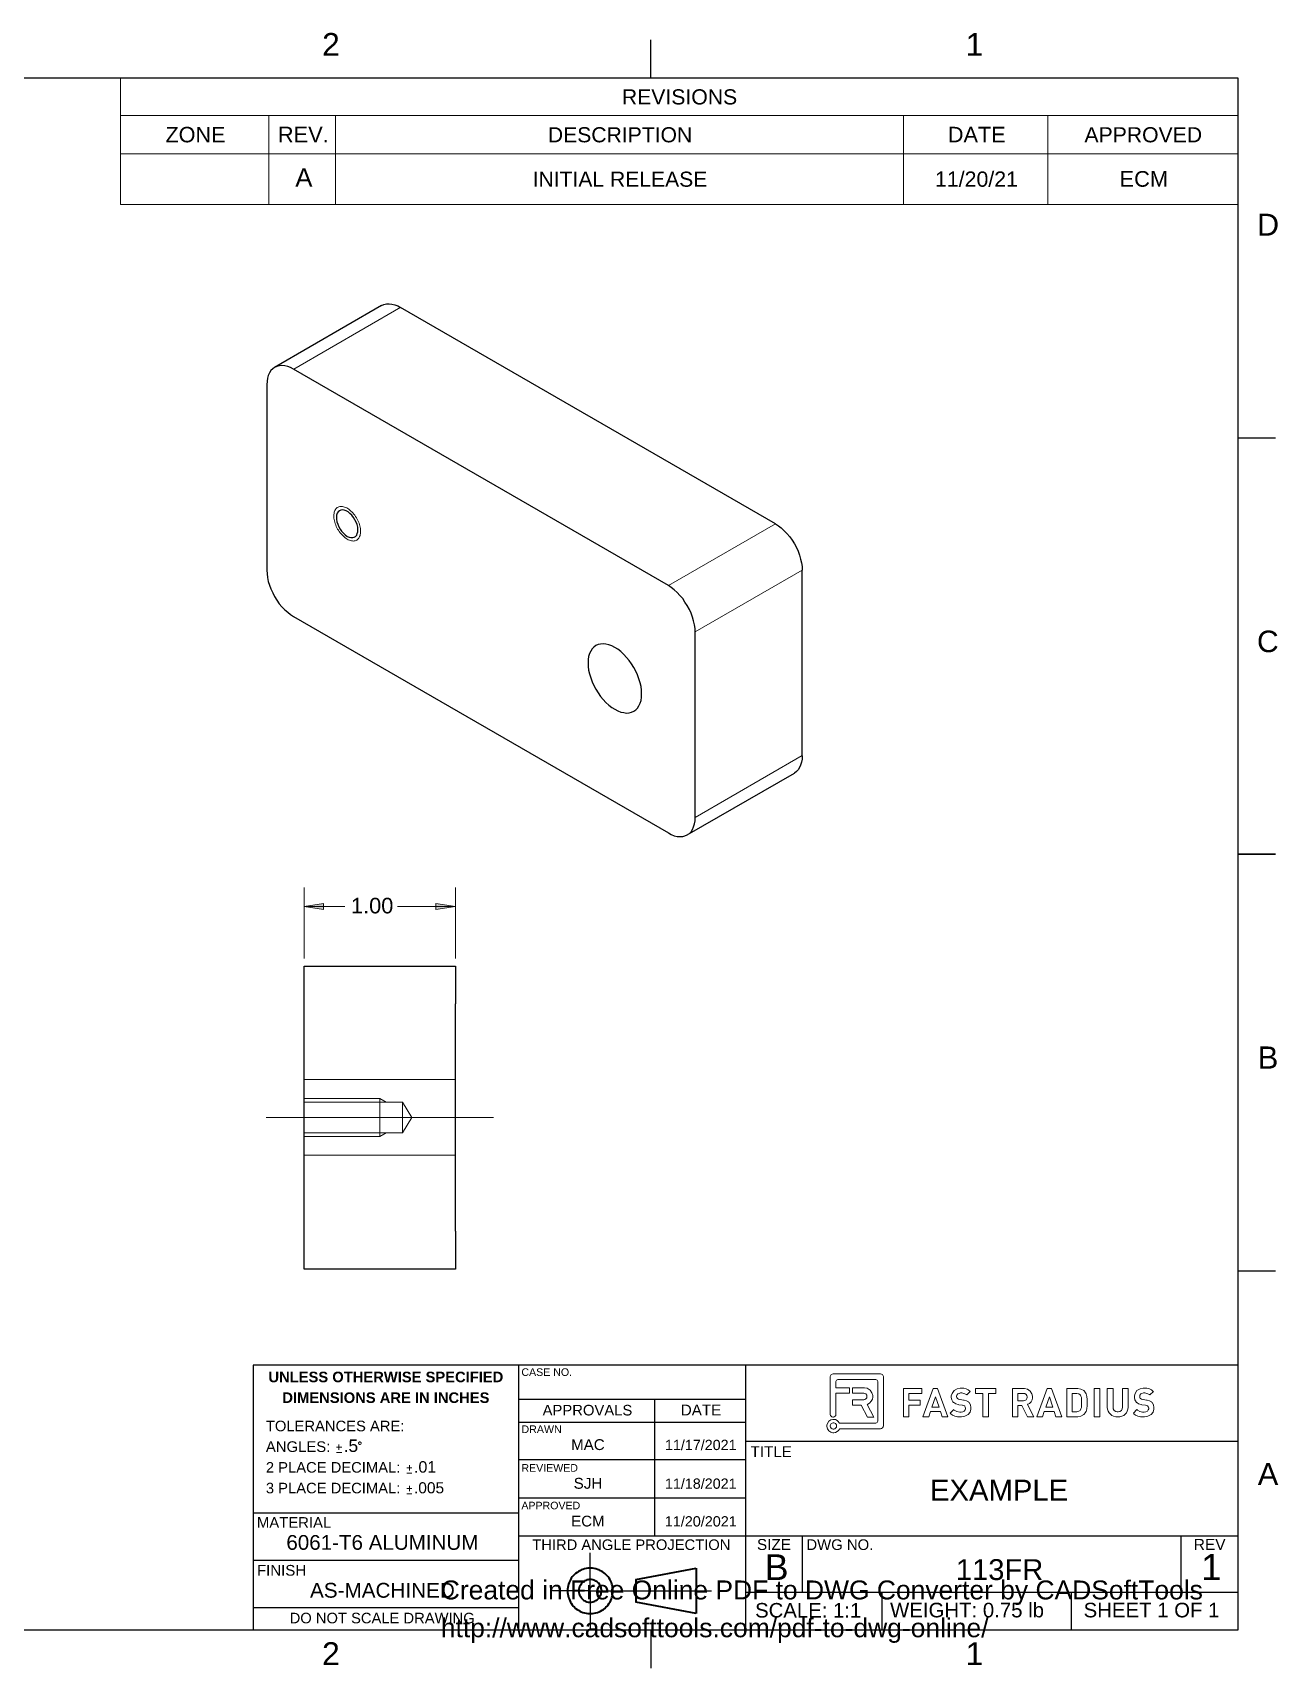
# Model space of a CAD drawing. Header units: millimetres. Extents: x 3 to 429, y 3 to 277.
# Drawn here: x 220.2 to 429.1, y 3.1 to 277.4 of the extents above; entities that cross this region are included whole.
import ezdxf

# ---------------------------------------------------------------- set-up
doc = ezdxf.new("R2010")
doc.units = ezdxf.units.MM
doc.header["$MEASUREMENT"] = 0
doc.layers.get('0').update_dxf_attribs({"linetype": 'CONTINUOUS'})
doc.layers.add('1EDCBD0', color=7, linetype='CONTINUOUS')
doc.styles.add('1EDCC60', font='Arial.ttf')
doc.styles.add('Arial$001H0', font='')
doc.styles.add('Arial$101H0', font='')
doc.styles.get('Arial$001H0').set_extended_font_data('Arial')
doc.styles.get('Arial$101H0').set_extended_font_data('Arial', bold=True)

# ---------------------------------------------------------------- blocks, each defined once
blk = doc.blocks.new('1EAE130')
at = {"layer": '1EDCBD0', "color": 0, "true_color": 0x000001, "style": '1EDCC60'}
for s, p in [('Created in Free Online PDF to DWG Converter by CADSoftTools', (0, 0)), ('http://www.cadsofttools.com/pdf-to-dwg-online/', (0, -2))]:
    blk.add_text(s, height=1, dxfattribs=at).set_placement(p)

msp = doc.modelspace()

# ---------------------------------------------------------------- hatches: boundary and pattern name
at = {"true_color": 0x000007}
h = msp.add_hatch(color=0, dxfattribs=at)
h.paths.add_polyline_path([(89.36, 60.11), (86.04, 59.58), (86.04, 60.61)])
h.paths.add_polyline_path([(70.31, 60.11), (73.59, 60.61), (73.59, 59.58)])
h.paths.add_polyline_path([(70.31, 51.22), (73.59, 51.75), (73.59, 50.73)])
h.paths.add_polyline_path([(171.91, 51.22), (168.59, 50.73), (168.59, 51.75)])
h.paths.add_polyline_path([(89.36, 60.11), (92.64, 60.61), (92.64, 59.58)])
h.paths.add_polyline_path([(152.86, 60.11), (149.54, 59.58), (149.54, 60.61)])
h.paths.add_polyline_path([(181.89, 70.1), (181.4, 73.41), (182.39, 73.41)])
h.paths.add_polyline_path([(181.89, 95.5), (182.39, 92.18), (181.4, 92.18)])
h.paths.add_polyline_path([(201.33, 70.1), (200.8, 73.41), (201.82, 73.41)])
h.paths.add_polyline_path([(201.33, 120.9), (201.82, 117.58), (200.8, 117.58)])
h.paths.add_polyline_path([(72.14, 119.03), (70.17, 121.74), (69.46, 121)])
h.paths.add_polyline_path([(154.02, 101.74), (155.15, 104.88), (154.16, 105.09)])
h.paths.add_polyline_path([(90.17, 98.57), (91.51, 101.64), (90.52, 101.88)])
h.paths.add_polyline_path([(265.68, 130.92), (268.96, 131.41), (268.96, 130.39)])
h.paths.add_polyline_path([(291.08, 130.92), (287.76, 130.39), (287.76, 131.41)])

# ---------------------------------------------------------------- linework, layer by layer
at = {"color": 0, "linetype": 'Continuous', "lineweight": 25, "true_color": 0x000009}
for p, q in [((323.85, 269.84), (323.85, 276.23)), ((9.53, 269.84), (422.27, 269.84)), ((422.27, 269.84), (422.27, 9.53)), ((422.27, 209.51), (428.59, 209.51)), ((428.63, 139.66), (422.24, 139.66)), ((422.27, 139.66), (428.59, 139.66)), ((422.27, 69.81), (428.59, 69.81)), ((422.27, 9.53), (9.53, 9.53)), ((323.85, 9.53), (323.85, 3.14))]:
    msp.add_line(p, q, dxfattribs=at)
at = {"color": 0, "linetype": 'Continuous', "lineweight": 20, "true_color": 0x000007}
for p, q in [((234.88, 269.84), (234.88, 263.53)), ((234.88, 269.84), (259.75, 269.84)), ((259.75, 269.84), (270.97, 269.84)), ((270.97, 269.84), (366.22, 269.84)), ((366.22, 269.84), (390.45, 269.84)), ((390.45, 269.84), (422.27, 269.84)), ((422.27, 269.84), (422.27, 263.53)), ((234.88, 263.53), (234.88, 257.14)), ((234.88, 263.53), (259.75, 263.53)), ((259.75, 263.53), (259.75, 257.14)), ((259.75, 263.53), (270.97, 263.53)), ((270.97, 263.53), (270.97, 257.14)), ((270.97, 263.53), (366.22, 263.53)), ((366.22, 263.53), (366.22, 257.14)), ((366.22, 263.53), (390.45, 263.53)), ((390.45, 263.53), (390.45, 257.14)), ((390.45, 263.53), (422.27, 263.53)), ((422.27, 263.53), (422.27, 257.14)), ((234.88, 257.14), (259.75, 257.14)), ((234.88, 257.14), (234.88, 248.6)), ((259.75, 257.14), (270.97, 257.14)), ((259.75, 257.14), (259.75, 248.6)), ((270.97, 257.14), (366.22, 257.14)), ((270.97, 257.14), (270.97, 248.6)), ((366.22, 257.14), (390.45, 257.14)), ((366.22, 257.14), (366.22, 248.6)), ((390.45, 257.14), (422.27, 257.14)), ((390.45, 257.14), (390.45, 248.6)), ((422.27, 257.14), (422.27, 248.6)), ((234.88, 248.6), (259.75, 248.6)), ((259.75, 248.6), (270.97, 248.6)), ((270.97, 248.6), (366.22, 248.6)), ((366.22, 248.6), (390.45, 248.6)), ((390.45, 248.6), (422.27, 248.6)), ((265.68, 122.17), (265.68, 134.09)), ((291.08, 122.17), (291.08, 134.09)), ((265.68, 130.92), (272.52, 130.92)), ((291.08, 130.92), (281.34, 130.92)), ((291.09, 101.87), (265.69, 101.87)), ((265.69, 98.69), (278.39, 98.69)), ((282.2, 98.07), (265.69, 98.07)), ((278.39, 98.69), (279.46, 98.07)), ((278.39, 92.34), (278.39, 98.69)), ((283.73, 95.52), (282.2, 98.07)), ((297.44, 95.52), (259.34, 95.52)), ((282.2, 92.96), (283.73, 95.52)), ((265.69, 92.96), (282.2, 92.96)), ((265.69, 92.34), (278.39, 92.34)), ((278.39, 92.34), (279.46, 92.96)), ((265.69, 89.17), (291.09, 89.17)), ((353.98, 52.21), (353.94, 52.07)), ((354.08, 52.39), (353.98, 52.21)), ((354.26, 52.49), (354.08, 52.39)), ((354.4, 52.53), (354.26, 52.49)), ((354.47, 52.53), (354.4, 52.53)), ((362.3, 52.53), (354.47, 52.53)), ((362.37, 52.53), (362.3, 52.53)), ((362.51, 52.49), (362.37, 52.53)), ((362.69, 52.39), (362.51, 52.49)), ((362.8, 52.21), (362.69, 52.39)), ((362.87, 52.07), (362.8, 52.21)), ((353.94, 52.07), (353.94, 52)), ((353.94, 52), (353.94, 45.72)), ((354.89, 51.26), (355, 51.47)), ((354.89, 51.22), (354.89, 51.26)), ((354.89, 50.2), (354.89, 51.22)), ((357.15, 50.2), (354.89, 50.2)), ((355, 51.47), (355.21, 51.58)), ((355.21, 51.58), (355.28, 51.58)), ((355.28, 51.58), (361.53, 51.58)), ((357.15, 49.28), (357.15, 50.2)), ((359.48, 50.2), (357.68, 50.2)), ((357.68, 50.2), (357.68, 49.28)), ((359.66, 50.2), (359.48, 50.2)), ((360.12, 50.09), (359.66, 50.2)), ((360.61, 49.78), (360.12, 50.09)), ((360.93, 49.32), (360.61, 49.78)), ((361.53, 51.58), (361.6, 51.58)), ((361.6, 51.58), (361.81, 51.47)), ((361.81, 51.47), (361.91, 51.26)), ((361.91, 51.26), (361.91, 51.22)), ((361.91, 51.22), (361.91, 44.63)), ((362.87, 52), (362.87, 52.07)), ((362.87, 43.85), (362.87, 52)), ((366.22, 45.33), (366.22, 50.06)), ((366.22, 50.06), (369.32, 50.06)), ((369.32, 50.06), (369.32, 49.25)), ((369.46, 45.33), (371.19, 50.06)), ((371.19, 50.06), (371.93, 50.06)), ((371.93, 50.06), (373.66, 45.33)), ((374.37, 49.25), (374.69, 49.71)), ((374.69, 49.71), (375.21, 50.02)), ((375.21, 50.02), (375.71, 50.13)), ((375.71, 50.13), (375.88, 50.13)), ((375.88, 50.13), (375.99, 50.13)), ((375.99, 50.13), (376.34, 50.09)), ((376.34, 50.09), (376.73, 49.99)), ((376.73, 49.99), (377.08, 49.81)), ((377.4, 49.57), (376.84, 49)), ((377.08, 49.81), (377.33, 49.64)), ((377.33, 49.64), (377.4, 49.57)), ((378.32, 49.25), (378.32, 50.06)), ((378.32, 50.06), (381.71, 50.06)), ((381.71, 50.06), (381.71, 49.25)), ((384.49, 45.33), (384.49, 50.06)), ((384.49, 50.06), (386.36, 50.06)), ((386.36, 50.06), (386.5, 50.06)), ((386.5, 50.06), (387, 49.95)), ((387, 49.95), (387.49, 49.64)), ((387.49, 49.64), (387.77, 49.18)), ((388.58, 45.33), (390.31, 50.06)), ((390.31, 50.06), (391.02, 50.06)), ((391.02, 50.06), (392.75, 45.33)), ((393.59, 45.33), (393.59, 50.06)), ((393.59, 50.06), (395.29, 50.06)), ((395.29, 50.06), (395.46, 50.06)), ((395.46, 50.06), (395.99, 49.95)), ((395.99, 49.95), (396.45, 49.71)), ((396.45, 49.71), (396.56, 49.6)), ((396.56, 49.6), (396.63, 49.53)), ((396.63, 49.53), (396.84, 49.18)), ((398.22, 50.06), (399.13, 50.06)), ((398.22, 45.33), (398.22, 50.06)), ((399.13, 50.06), (399.13, 45.33)), ((400.4, 46.95), (400.4, 50.06)), ((400.4, 50.06), (401.36, 50.06)), ((401.36, 50.06), (401.36, 46.99)), ((402.98, 46.99), (402.98, 50.06)), ((402.98, 50.06), (403.9, 50.06)), ((403.9, 50.06), (403.9, 46.95)), ((405.06, 49.25), (405.38, 49.71)), ((405.38, 49.71), (405.91, 50.02)), ((405.91, 50.02), (406.4, 50.13)), ((406.4, 50.13), (406.58, 50.13)), ((406.58, 50.13), (406.72, 50.13)), ((406.72, 50.13), (407.04, 50.09)), ((407.04, 50.09), (407.46, 49.99)), ((407.46, 49.99), (407.81, 49.81)), ((408.13, 49.57), (407.53, 49)), ((407.81, 49.81), (408.06, 49.64)), ((408.06, 49.64), (408.13, 49.57)), ((354.89, 45.72), (354.89, 49.28)), ((354.89, 49.28), (357.15, 49.28)), ((357.68, 49.28), (359.48, 49.28)), ((359.48, 48.15), (357.68, 48.15)), ((357.68, 48.15), (357.68, 47.24)), ((357.68, 47.24), (359.13, 47.24)), ((359.13, 47.24), (360.19, 45.26)), ((359.48, 49.28), (359.55, 49.28)), ((359.55, 48.15), (359.48, 48.15)), ((359.55, 49.28), (359.73, 49.25)), ((359.73, 48.19), (359.55, 48.15)), ((359.73, 49.25), (359.9, 49.14)), ((359.9, 48.33), (359.73, 48.19)), ((359.9, 49.14), (360.05, 48.97)), ((360.05, 48.51), (359.9, 48.33)), ((360.05, 48.97), (360.08, 48.79)), ((360.08, 48.68), (360.05, 48.51)), ((360.08, 48.79), (360.08, 48.72)), ((360.08, 48.72), (360.08, 48.68)), ((360.15, 47.38), (360.26, 47.41)), ((361.24, 45.26), (360.15, 47.38)), ((360.26, 47.41), (360.5, 47.59)), ((360.5, 47.59), (360.79, 47.91)), ((360.79, 47.91), (361, 48.3)), ((361.07, 48.86), (360.93, 49.32)), ((361, 48.3), (361.07, 48.61)), ((361.07, 48.72), (361.07, 48.86)), ((361.07, 48.61), (361.07, 48.72)), ((367.14, 49.25), (367.14, 48.08)), ((369.32, 49.25), (367.14, 49.25)), ((367.14, 48.08), (369.01, 48.08)), ((369.01, 47.27), (367.14, 47.27)), ((367.14, 47.27), (367.14, 45.33)), ((369.01, 48.08), (369.01, 47.27)), ((371.58, 48.68), (370.98, 46.95)), ((370.98, 46.95), (372.18, 46.95)), ((372.18, 46.95), (371.58, 48.68)), ((374.23, 48.82), (374.37, 49.25)), ((374.23, 48.68), (374.23, 48.82)), ((374.23, 48.54), (374.23, 48.68)), ((374.33, 48.15), (374.23, 48.54)), ((374.51, 47.8), (374.33, 48.15)), ((374.58, 47.73), (374.51, 47.8)), ((374.65, 47.7), (374.58, 47.73)), ((374.97, 47.48), (374.65, 47.7)), ((375.39, 47.38), (374.97, 47.48)), ((375.18, 48.93), (375.11, 48.79)), ((375.11, 48.79), (375.11, 48.72)), ((375.11, 48.72), (375.11, 48.68)), ((375.11, 48.68), (375.14, 48.54)), ((375.14, 48.54), (375.25, 48.4)), ((375.32, 49.14), (375.18, 48.93)), ((375.25, 48.4), (375.25, 48.37)), ((375.25, 48.37), (375.28, 48.37)), ((375.28, 48.37), (375.46, 48.26)), ((375.53, 49.25), (375.32, 49.14)), ((375.5, 47.34), (375.39, 47.38)), ((375.46, 48.26), (375.64, 48.19)), ((376.06, 47.27), (375.5, 47.34)), ((375.78, 49.32), (375.53, 49.25)), ((375.64, 48.19), (375.71, 48.19)), ((375.71, 48.19), (376.27, 48.12)), ((375.85, 49.32), (375.78, 49.32)), ((375.99, 49.32), (375.85, 49.32)), ((376.34, 49.25), (375.99, 49.32)), ((376.13, 47.27), (376.06, 47.27)), ((376.34, 47.2), (376.13, 47.27)), ((376.27, 48.12), (376.38, 48.08)), ((376.77, 49.07), (376.34, 49.25)), ((376.48, 47.13), (376.34, 47.2)), ((376.38, 48.08), (376.8, 47.98)), ((376.48, 47.1), (376.48, 47.13)), ((376.52, 47.06), (376.48, 47.1)), ((376.59, 46.92), (376.52, 47.06)), ((376.63, 46.74), (376.59, 46.92)), ((376.59, 46.46), (376.63, 46.64)), ((376.63, 46.71), (376.63, 46.74)), ((376.63, 46.64), (376.63, 46.71)), ((376.84, 49), (376.77, 49.07)), ((376.8, 47.98), (377.12, 47.8)), ((377.12, 47.8), (377.15, 47.73)), ((377.15, 47.73), (377.23, 47.7)), ((377.23, 47.7), (377.44, 47.31)), ((377.44, 47.31), (377.54, 46.88)), ((377.54, 46.88), (377.54, 46.74)), ((377.54, 46.74), (377.54, 46.6)), ((379.55, 49.25), (378.32, 49.25)), ((379.55, 45.33), (379.55, 49.25)), ((380.47, 49.25), (380.47, 45.33)), ((381.71, 49.25), (380.47, 49.25)), ((386.29, 49.25), (385.41, 49.25)), ((385.41, 49.25), (385.41, 47.98)), ((385.41, 47.98), (386.29, 47.98)), ((386.08, 47.2), (385.41, 47.2)), ((385.41, 47.2), (385.41, 45.33)), ((387, 45.33), (386.08, 47.2)), ((386.36, 49.25), (386.29, 49.25)), ((386.29, 47.98), (386.36, 47.98)), ((386.57, 49.21), (386.36, 49.25)), ((386.36, 47.98), (386.57, 48.05)), ((386.79, 49.07), (386.57, 49.21)), ((386.57, 48.05), (386.79, 48.15)), ((386.93, 48.86), (386.79, 49.07)), ((386.79, 48.15), (386.93, 48.37)), ((386.96, 48.68), (386.93, 48.86)), ((386.93, 48.37), (386.96, 48.54)), ((386.96, 48.61), (386.96, 48.68)), ((386.96, 48.54), (386.96, 48.61)), ((387.1, 47.41), (387.03, 47.38)), ((387.03, 47.38), (388.09, 45.33)), ((387.35, 47.55), (387.1, 47.41)), ((387.63, 47.8), (387.35, 47.55)), ((387.81, 48.15), (387.63, 47.8)), ((387.77, 49.18), (387.88, 48.75)), ((387.88, 48.51), (387.81, 48.15)), ((387.88, 48.75), (387.88, 48.61)), ((387.88, 48.61), (387.88, 48.51)), ((390.7, 48.68), (390.1, 46.95)), ((390.1, 46.95), (391.27, 46.95)), ((391.27, 46.95), (390.7, 48.68)), ((395.22, 49.25), (394.51, 49.25)), ((394.51, 49.25), (394.51, 46.14)), ((395.32, 49.25), (395.22, 49.25)), ((395.61, 49.18), (395.32, 49.25)), ((395.85, 49), (395.61, 49.18)), ((395.89, 48.97), (395.85, 49)), ((395.92, 48.93), (395.89, 48.97)), ((395.99, 48.75), (395.92, 48.93)), ((395.92, 46.5), (395.99, 46.64)), ((396.06, 48.54), (395.99, 48.75)), ((395.99, 46.64), (396.06, 46.88)), ((396.1, 48.19), (396.06, 48.54)), ((396.06, 46.88), (396.1, 47.27)), ((396.1, 47.84), (396.1, 48.19)), ((396.1, 47.73), (396.1, 47.84)), ((396.1, 47.62), (396.1, 47.73)), ((396.1, 47.27), (396.1, 47.62)), ((396.84, 49.18), (396.98, 48.72)), ((396.98, 46.67), (396.84, 46.21)), ((396.98, 48.72), (397.02, 48.22)), ((397.02, 47.2), (396.98, 46.67)), ((397.02, 48.22), (397.02, 47.84)), ((397.02, 47.84), (397.02, 47.73)), ((397.02, 47.73), (397.02, 47.59)), ((397.02, 47.59), (397.02, 47.2)), ((400.4, 46.88), (400.4, 46.95)), ((400.44, 46.6), (400.4, 46.88)), ((401.36, 46.99), (401.36, 46.92)), ((401.36, 46.92), (401.39, 46.64)), ((401.39, 46.64), (401.57, 46.36)), ((402.77, 46.36), (402.91, 46.64)), ((402.91, 46.64), (402.98, 46.92)), ((402.98, 46.92), (402.98, 46.99)), ((403.9, 46.88), (403.86, 46.6)), ((403.9, 46.95), (403.9, 46.88)), ((404.95, 48.82), (405.06, 49.25)), ((404.95, 48.68), (404.95, 48.82)), ((404.95, 48.54), (404.95, 48.68)), ((405.02, 48.15), (404.95, 48.54)), ((405.24, 47.8), (405.02, 48.15)), ((405.27, 47.73), (405.24, 47.8)), ((405.34, 47.7), (405.27, 47.73)), ((405.66, 47.48), (405.34, 47.7)), ((406.08, 47.38), (405.66, 47.48)), ((405.87, 48.93), (405.84, 48.79)), ((405.84, 48.79), (405.84, 48.72)), ((405.84, 48.72), (405.84, 48.68)), ((405.84, 48.68), (405.87, 48.54)), ((406.01, 49.14), (405.87, 48.93)), ((405.87, 48.54), (405.94, 48.4)), ((405.94, 48.4), (405.98, 48.37)), ((405.98, 48.37), (405.98, 48.37)), ((405.98, 48.37), (406.15, 48.26)), ((406.22, 49.25), (406.01, 49.14)), ((406.19, 47.34), (406.08, 47.38)), ((406.15, 48.26), (406.36, 48.19)), ((406.79, 47.27), (406.19, 47.34)), ((406.47, 49.32), (406.22, 49.25)), ((406.36, 48.19), (406.4, 48.19)), ((406.4, 48.19), (406.96, 48.12)), ((406.54, 49.32), (406.47, 49.32)), ((406.68, 49.32), (406.54, 49.32)), ((407.04, 49.25), (406.68, 49.32)), ((406.82, 47.27), (406.79, 47.27)), ((407.04, 47.2), (406.82, 47.27)), ((406.96, 48.12), (407.07, 48.08)), ((407.46, 49.07), (407.04, 49.25)), ((407.18, 47.13), (407.04, 47.2)), ((407.07, 48.08), (407.49, 47.98)), ((407.18, 47.1), (407.18, 47.13)), ((407.21, 47.06), (407.18, 47.1)), ((407.32, 46.92), (407.21, 47.06)), ((407.28, 46.46), (407.35, 46.64)), ((407.35, 46.74), (407.32, 46.92)), ((407.35, 46.71), (407.35, 46.74)), ((407.35, 46.64), (407.35, 46.71)), ((407.53, 49), (407.46, 49.07)), ((407.49, 47.98), (407.81, 47.8)), ((407.81, 47.8), (407.85, 47.73)), ((407.85, 47.73), (407.92, 47.7)), ((407.92, 47.7), (408.13, 47.31)), ((408.13, 47.31), (408.23, 46.88)), ((408.23, 46.88), (408.23, 46.74)), ((408.23, 46.74), (408.23, 46.6)), ((353.45, 44.2), (353.34, 43.89)), ((353.7, 44.56), (353.45, 44.2)), ((354.05, 44.8), (353.7, 44.56)), ((353.91, 43.81), (353.98, 43.99)), ((353.94, 45.72), (353.94, 45.68)), ((353.94, 45.68), (353.98, 45.54)), ((353.98, 45.54), (354.08, 45.4)), ((353.98, 43.99), (354.08, 44.17)), ((354.37, 44.87), (354.05, 44.8)), ((354.08, 45.4), (354.22, 45.3)), ((354.08, 44.17), (354.26, 44.27)), ((354.22, 45.3), (354.37, 45.26)), ((354.26, 44.27), (354.4, 44.31)), ((354.37, 45.26), (354.4, 45.26)), ((354.47, 44.87), (354.37, 44.87)), ((354.4, 45.26), (354.47, 45.26)), ((354.4, 44.31), (354.47, 44.31)), ((354.47, 45.26), (354.61, 45.3)), ((354.54, 44.87), (354.47, 44.87)), ((354.47, 44.31), (354.51, 44.31)), ((354.51, 44.31), (354.68, 44.27)), ((354.79, 44.84), (354.54, 44.87)), ((354.61, 45.3), (354.75, 45.4)), ((354.68, 44.27), (354.82, 44.17)), ((354.75, 45.4), (354.86, 45.54)), ((355.07, 44.7), (354.79, 44.84)), ((354.82, 44.17), (354.96, 43.99)), ((354.86, 45.54), (354.89, 45.68)), ((354.89, 45.68), (354.89, 45.72)), ((354.96, 43.99), (355, 43.81)), ((355.28, 44.52), (355.07, 44.7)), ((355.42, 44.31), (355.28, 44.52)), ((355.46, 44.24), (355.42, 44.31)), ((361.53, 44.24), (355.46, 44.24)), ((360.19, 45.26), (361.24, 45.26)), ((361.6, 44.24), (361.53, 44.24)), ((361.81, 44.38), (361.6, 44.24)), ((361.91, 44.56), (361.81, 44.38)), ((361.91, 44.63), (361.91, 44.56)), ((367.14, 45.33), (366.22, 45.33)), ((370.45, 45.33), (369.46, 45.33)), ((370.73, 46.18), (370.45, 45.33)), ((372.43, 46.18), (370.73, 46.18)), ((372.71, 45.33), (372.43, 46.18)), ((373.66, 45.33), (372.71, 45.33)), ((374.05, 45.93), (374.65, 46.53)), ((374.16, 45.83), (374.05, 45.93)), ((374.44, 45.61), (374.16, 45.83)), ((374.83, 45.44), (374.44, 45.61)), ((374.65, 46.53), (374.72, 46.43)), ((374.72, 46.43), (375.18, 46.21)), ((375.28, 45.33), (374.83, 45.44)), ((375.18, 46.21), (375.64, 46.11)), ((375.67, 45.3), (375.28, 45.33)), ((375.64, 46.11), (375.81, 46.11)), ((375.78, 45.3), (375.67, 45.3)), ((375.96, 45.3), (375.78, 45.3)), ((375.81, 46.11), (375.88, 46.11)), ((375.88, 46.11), (376.17, 46.14)), ((376.48, 45.4), (375.96, 45.3)), ((376.17, 46.14), (376.41, 46.28)), ((376.41, 46.28), (376.59, 46.46)), ((377.05, 45.68), (376.48, 45.4)), ((377.4, 46.11), (377.05, 45.68)), ((377.54, 46.6), (377.4, 46.11)), ((380.47, 45.33), (379.55, 45.33)), ((385.41, 45.33), (384.49, 45.33)), ((388.09, 45.33), (387, 45.33)), ((389.54, 45.33), (388.58, 45.33)), ((389.82, 46.18), (389.54, 45.33)), ((391.51, 46.18), (389.82, 46.18)), ((391.79, 45.33), (391.51, 46.18)), ((392.75, 45.33), (391.79, 45.33)), ((395.29, 45.33), (393.59, 45.33)), ((394.51, 46.14), (395.22, 46.14)), ((395.22, 46.14), (395.32, 46.14)), ((395.46, 45.33), (395.29, 45.33)), ((395.32, 46.14), (395.61, 46.25)), ((395.99, 45.44), (395.46, 45.33)), ((395.61, 46.25), (395.85, 46.39)), ((395.85, 46.39), (395.89, 46.46)), ((395.89, 46.46), (395.92, 46.5)), ((396.45, 45.72), (395.99, 45.44)), ((396.56, 45.79), (396.45, 45.72)), ((396.63, 45.9), (396.56, 45.79)), ((396.84, 46.21), (396.63, 45.9)), ((399.13, 45.33), (398.22, 45.33)), ((400.54, 46.28), (400.44, 46.6)), ((400.72, 46), (400.54, 46.28)), ((400.93, 45.76), (400.72, 46)), ((401.18, 45.54), (400.93, 45.76)), ((401.46, 45.4), (401.18, 45.54)), ((401.81, 45.33), (401.46, 45.4)), ((401.57, 46.36), (401.81, 46.18)), ((401.81, 46.18), (402.06, 46.14)), ((402.06, 45.3), (401.81, 45.33)), ((402.06, 46.14), (402.17, 46.14)), ((402.17, 45.3), (402.06, 45.3)), ((402.17, 46.14), (402.24, 46.14)), ((402.24, 45.3), (402.17, 45.3)), ((402.24, 46.14), (402.48, 46.18)), ((402.52, 45.33), (402.24, 45.3)), ((402.48, 46.18), (402.77, 46.36)), ((402.84, 45.4), (402.52, 45.33)), ((403.15, 45.54), (402.84, 45.4)), ((403.4, 45.76), (403.15, 45.54)), ((403.61, 46), (403.4, 45.76)), ((403.75, 46.28), (403.61, 46)), ((403.86, 46.6), (403.75, 46.28)), ((404.78, 45.93), (405.34, 46.53)), ((404.85, 45.83), (404.78, 45.93)), ((405.13, 45.61), (404.85, 45.83)), ((405.52, 45.44), (405.13, 45.61)), ((405.34, 46.53), (405.45, 46.43)), ((405.45, 46.43), (405.87, 46.21)), ((405.98, 45.33), (405.52, 45.44)), ((405.87, 46.21), (406.33, 46.11)), ((406.36, 45.3), (405.98, 45.33)), ((406.33, 46.11), (406.51, 46.11)), ((406.47, 45.3), (406.36, 45.3)), ((406.65, 45.3), (406.47, 45.3)), ((406.51, 46.11), (406.58, 46.11)), ((406.58, 46.11), (406.86, 46.14)), ((407.18, 45.4), (406.65, 45.3)), ((406.86, 46.14), (407.14, 46.28)), ((407.14, 46.28), (407.28, 46.46)), ((407.74, 45.68), (407.18, 45.4)), ((408.09, 46.11), (407.74, 45.68)), ((408.23, 46.6), (408.09, 46.11)), ((353.34, 43.89), (353.34, 43.78)), ((353.34, 43.78), (353.34, 43.67)), ((353.34, 43.67), (353.45, 43.32)), ((353.45, 43.32), (353.7, 42.97)), ((353.7, 42.97), (354.05, 42.76)), ((353.91, 43.78), (353.91, 43.81)), ((353.91, 43.71), (353.91, 43.78)), ((353.98, 43.57), (353.91, 43.71)), ((354.08, 43.39), (353.98, 43.57)), ((354.05, 42.76), (354.37, 42.65)), ((354.26, 43.29), (354.08, 43.39)), ((354.4, 43.25), (354.26, 43.29)), ((354.37, 42.65), (354.47, 42.65)), ((354.47, 43.25), (354.4, 43.25)), ((354.51, 43.25), (354.47, 43.25)), ((354.47, 42.65), (354.54, 42.65)), ((354.68, 43.29), (354.51, 43.25)), ((354.54, 42.65), (354.79, 42.69)), ((354.82, 43.39), (354.68, 43.29)), ((354.79, 42.69), (355.07, 42.83)), ((354.96, 43.57), (354.82, 43.39)), ((355, 43.71), (354.96, 43.57)), ((355, 43.81), (355, 43.78)), ((355, 43.78), (355, 43.71)), ((355.07, 42.83), (355.32, 43.04)), ((355.32, 43.04), (355.46, 43.22)), ((355.46, 43.22), (355.49, 43.29)), ((355.49, 43.29), (362.34, 43.29)), ((362.34, 43.29), (362.37, 43.29)), ((362.37, 43.29), (362.55, 43.36)), ((362.55, 43.36), (362.69, 43.46)), ((362.69, 43.46), (362.83, 43.64)), ((362.83, 43.64), (362.87, 43.78)), ((362.87, 43.78), (362.87, 43.85)), ((271.11, 40.22), (271.99, 40.22)), ((271.11, 39.33), (271.99, 39.33)), ((271.53, 39.79), (271.53, 40.68)), ((282.89, 36.76), (283.77, 36.76)), ((282.89, 35.88), (283.77, 35.88)), ((283.35, 36.3), (283.35, 37.18)), ((282.89, 33.3), (283.77, 33.3)), ((283.35, 32.84), (283.35, 33.73)), ((282.89, 32.42), (283.77, 32.42))]:
    msp.add_line(p, q, dxfattribs=at)
at = {"color": 0, "linetype": 'Continuous', "lineweight": 25, "true_color": 0x000007}
for p, q in [((278.69, 231.67), (260.74, 221.3)), ((344.73, 195.09), (281.87, 231.35)), ((326.78, 184.71), (263.91, 220.98)), ((259.43, 218.4), (259.43, 187.29)), ((349.21, 156.17), (349.21, 187.29)), ((263.91, 179.53), (326.78, 143.23)), ((331.26, 145.8), (331.26, 176.92)), ((329.95, 142.91), (347.91, 153.28)), ((265.68, 120.9), (291.08, 120.9)), ((265.68, 76.45), (265.68, 114.55)), ((291.08, 76.45), (291.08, 114.55)), ((291.08, 70.1), (265.68, 70.1)), ((422.27, 53.98), (257.14, 53.98)), ((257.14, 53.98), (257.14, 9.53)), ((301.62, 53.98), (301.62, 9.53)), ((339.69, 53.98), (339.69, 9.53)), ((339.69, 48.22), (301.62, 48.22)), ((324.48, 48.22), (324.48, 25.36)), ((301.62, 44.41), (339.69, 44.41)), ((339.69, 41.24), (422.27, 41.24)), ((339.69, 38.1), (301.62, 38.1)), ((301.62, 31.75), (339.69, 31.75)), ((301.62, 29.17), (257.14, 29.17)), ((301.62, 25.36), (339.69, 25.36)), ((339.69, 25.36), (422.27, 25.36)), ((349.21, 25.36), (349.21, 15.88)), ((412.75, 25.36), (412.75, 15.88)), ((313.69, 16.14), (313.69, 22.49)), ((301.62, 21.24), (257.14, 21.24)), ((313.69, 16.14), (307.34, 16.14)), ((313.69, 16.14), (334.01, 16.14)), ((313.69, 16.14), (313.69, 9.79)), ((339.69, 15.88), (422.27, 15.88)), ((362.59, 15.88), (362.59, 9.53)), ((394.34, 15.88), (394.34, 9.53)), ((301.62, 13.3), (257.14, 13.3))]:
    msp.add_line(p, q, dxfattribs=at)
at = {"color": 0, "linetype": 'Continuous', "lineweight": 20, "true_color": 0x000008}
for p, q in [((281.9, 231.38), (263.94, 221.01)), ((326.8, 184.72), (344.76, 195.09)), ((349.25, 187.31), (331.29, 176.95)), ((331.29, 145.84), (349.25, 156.2))]:
    msp.add_line(p, q, dxfattribs=at)
at = {"color": 0, "linetype": 'Continuous', "lineweight": 35, "true_color": 0x000007}
for p, q in [((321.31, 18.03), (331.47, 19.93)), ((331.47, 19.93), (331.47, 12.31)), ((321.31, 18.03), (321.31, 14.22)), ((331.47, 12.31), (321.31, 14.22))]:
    msp.add_line(p, q, dxfattribs=at)
at = {"color": 0, "linetype": 'Continuous', "lineweight": 25, "true_color": 0x000007}
for points in [[(278.69, 231.67), (279.08, 231.85), (279.51, 231.95), (279.93, 231.99), (280.39, 231.92), (280.88, 231.81), (281.38, 231.63), (281.87, 231.35)], [(263.91, 220.98), (263.42, 221.26), (262.93, 221.44), (262.43, 221.54), (261.97, 221.62), (261.51, 221.58), (261.13, 221.47), (260.74, 221.3), (260.42, 221.09), (260.1, 220.77), (259.86, 220.38), (259.68, 219.96), (259.54, 219.5), (259.47, 218.97), (259.43, 218.4)], [(344.73, 195.09), (345.23, 194.73), (345.72, 194.38), (346.22, 193.92), (346.67, 193.43), (347.13, 192.9), (347.56, 192.33), (347.91, 191.73), (348.26, 191.1), (348.54, 190.46), (348.79, 189.79), (348.97, 189.16), (349.11, 188.52), (349.21, 187.89), (349.21, 187.29)], [(259.43, 187.29), (259.47, 186.69), (259.54, 186.09), (259.68, 185.42), (259.86, 184.79), (260.1, 184.15), (260.42, 183.48), (260.74, 182.88), (261.13, 182.25), (261.51, 181.68), (261.97, 181.15), (262.43, 180.66), (262.93, 180.23), (263.42, 179.85), (263.91, 179.53)], [(331.26, 176.92), (331.26, 177.52), (331.15, 178.15), (331.01, 178.79), (330.83, 179.42), (330.59, 180.09), (330.31, 180.73), (329.95, 181.36), (329.56, 181.96), (329.18, 182.53), (328.72, 183.06), (328.26, 183.55), (327.77, 184.01), (327.27, 184.4), (326.78, 184.71)], [(349.21, 156.17), (349.21, 155.61), (349.11, 155.08), (348.97, 154.62), (348.79, 154.2), (348.54, 153.81), (348.26, 153.53), (347.91, 153.28)], [(326.78, 143.23), (327.27, 142.98), (327.77, 142.77), (328.26, 142.66), (328.72, 142.63), (329.18, 142.63), (329.56, 142.73), (329.95, 142.91), (330.31, 143.16), (330.59, 143.44), (330.83, 143.83), (331.01, 144.25), (331.15, 144.74), (331.26, 145.24), (331.26, 145.8)], [(265.68, 114.55), (265.68, 115.25), (265.68, 115.96), (265.68, 116.66), (265.68, 117.3), (265.68, 117.93), (265.68, 118.5), (265.68, 119.03), (265.68, 119.52), (265.68, 119.91), (265.68, 120.26), (265.68, 120.54), (265.68, 120.76), (265.68, 120.86), (265.68, 120.9)], [(291.08, 120.9), (291.08, 120.86), (291.08, 120.76), (291.08, 120.54), (291.08, 120.26), (291.08, 119.91), (291.08, 119.52), (291.08, 119.03), (291.08, 118.5), (291.08, 117.93), (291.08, 117.3), (291.08, 116.66), (291.08, 115.96), (291.08, 115.25), (291.08, 114.55)], [(265.68, 70.1), (265.68, 70.13), (265.68, 70.27), (265.68, 70.45), (265.68, 70.73), (265.68, 71.08), (265.68, 71.47), (265.68, 71.97), (265.68, 72.5), (265.68, 73.06), (265.68, 73.7), (265.68, 74.37), (265.68, 75.04), (265.68, 75.74), (265.68, 76.45)], [(291.08, 76.45), (291.08, 75.74), (291.08, 75.04), (291.08, 74.37), (291.08, 73.7), (291.08, 73.06), (291.08, 72.5), (291.08, 71.97), (291.08, 71.47), (291.08, 71.08), (291.08, 70.73), (291.08, 70.45), (291.08, 70.27), (291.08, 70.13), (291.08, 70.1)]]:
    msp.add_lwpolyline(points, dxfattribs=at)
at = {"color": 0, "linetype": 'Continuous', "lineweight": 20, "true_color": 0x000007}
for points in [[(272.92, 192.5), (272.74, 192.61), (272.56, 192.73), (272.39, 192.88), (272.21, 193.03), (272.05, 193.2), (271.89, 193.38), (271.73, 193.57), (271.58, 193.77), (271.44, 193.98), (271.31, 194.2), (271.19, 194.42), (271.08, 194.65), (270.99, 194.88), (270.9, 195.11), (270.83, 195.34), (270.77, 195.57), (270.72, 195.79), (270.69, 196.01), (270.68, 196.23), (270.67, 196.44), (270.68, 196.64), (270.71, 196.82), (270.75, 197), (270.8, 197.17), (270.86, 197.32), (270.94, 197.46), (271.03, 197.59), (271.14, 197.7), (271.25, 197.79), (271.38, 197.86), (271.51, 197.92), (271.66, 197.96), (271.81, 197.98), (271.97, 197.99), (272.13, 197.97), (272.3, 197.94), (272.47, 197.89), (272.65, 197.82), (272.83, 197.73), (273.01, 197.63), (273.18, 197.51), (273.36, 197.37), (273.53, 197.22), (273.7, 197.06), (273.87, 196.89), (274.03, 196.7), (274.18, 196.5), (274.32, 196.3), (274.46, 196.09), (274.58, 195.87), (274.69, 195.64), (274.8, 195.42), (274.89, 195.19), (274.97, 194.95), (275.03, 194.73), (275.09, 194.5), (275.13, 194.27), (275.15, 194.06), (275.16, 193.84), (275.16, 193.64), (275.14, 193.44), (275.11, 193.26), (275.06, 193.09), (275, 192.93), (274.93, 192.78), (274.85, 192.65), (274.75, 192.53), (274.64, 192.43), (274.52, 192.35), (274.39, 192.28), (274.25, 192.23), (274.1, 192.2), (273.95, 192.19), (273.79, 192.2), (273.62, 192.22), (273.45, 192.26), (273.27, 192.32), (273.09, 192.4)], [(265.68, 130.92), (268.96, 131.41), (268.96, 130.39)], [(291.08, 130.92), (287.76, 130.39), (287.76, 131.41)], [(275.27, 40.89), (275.24, 40.96), (275.2, 41.03), (275.17, 41.06), (275.1, 41.1), (275.03, 41.1), (274.95, 41.1), (274.92, 41.06), (274.85, 41.03), (274.81, 40.96), (274.81, 40.89), (274.81, 40.82), (274.85, 40.75), (274.92, 40.71), (274.95, 40.68), (275.03, 40.68), (275.1, 40.68), (275.17, 40.71), (275.2, 40.75), (275.24, 40.82)]]:
    msp.add_lwpolyline(points, close=True, dxfattribs=at)
at = {"color": 0, "linetype": 'Continuous', "lineweight": 25, "true_color": 0x000007}
for points in [[(272.91, 192.97), (273.23, 192.83), (273.54, 192.76), (273.83, 192.76), (274.07, 192.83), (274.32, 192.97), (274.5, 193.18), (274.6, 193.43), (274.67, 193.75), (274.71, 194.13), (274.67, 194.52), (274.57, 194.95), (274.39, 195.33), (274.21, 195.76), (273.97, 196.14), (273.68, 196.5), (273.37, 196.81), (273.05, 197.06), (272.73, 197.24), (272.41, 197.34), (272.13, 197.41), (271.85, 197.38), (271.6, 197.27), (271.39, 197.1), (271.25, 196.85), (271.14, 196.53), (271.11, 196.22), (271.11, 195.83), (271.18, 195.4), (271.32, 195.02), (271.5, 194.59), (271.71, 194.17), (271.96, 193.82), (272.27, 193.5), (272.59, 193.22)], [(317.82, 163.97), (318.31, 163.72), (318.81, 163.51), (319.3, 163.41), (319.76, 163.34), (320.18, 163.37), (320.6, 163.48), (320.99, 163.65), (321.31, 163.9), (321.59, 164.18), (321.84, 164.57), (322.05, 164.99), (322.19, 165.45), (322.26, 165.98), (322.3, 166.55), (322.26, 167.15), (322.19, 167.78), (322.05, 168.42), (321.84, 169.05), (321.59, 169.72), (321.31, 170.36), (320.99, 170.99), (320.6, 171.59), (320.18, 172.16), (319.76, 172.68), (319.3, 173.18), (318.81, 173.64), (318.31, 174.03), (317.82, 174.34), (317.29, 174.59), (316.79, 174.77), (316.3, 174.91), (315.84, 174.94), (315.42, 174.91), (315, 174.84), (314.64, 174.66), (314.29, 174.41), (314.01, 174.1), (313.76, 173.74), (313.55, 173.32), (313.41, 172.83), (313.34, 172.3), (313.3, 171.73), (313.34, 171.13), (313.41, 170.53), (313.55, 169.9), (313.76, 169.23), (314.01, 168.59), (314.29, 167.96), (314.64, 167.32), (315, 166.72), (315.42, 166.12), (315.84, 165.59), (316.3, 165.1), (316.79, 164.68), (317.29, 164.29)]]:
    msp.add_lwpolyline(points, close=True, dxfattribs=at)
at = {"color": 0, "linetype": 'Continuous', "lineweight": 20, "true_color": 0x000007}
msp.add_lwpolyline([(282.2, 92.96), (282.2, 93.01), (282.2, 93.13), (282.2, 93.33), (282.2, 93.59), (282.2, 93.93), (282.2, 94.31), (282.2, 94.73), (282.2, 95.17), (282.2, 95.63), (282.2, 96.09), (282.2, 96.52), (282.2, 96.92), (282.2, 97.28), (282.2, 97.58), (282.2, 97.82), (282.2, 97.98), (282.2, 98.06), (282.2, 98.07)], dxfattribs=at)
at = {"color": 0, "linetype": 'Continuous', "lineweight": 35, "true_color": 0x000007}
for points in [[(317.46, 16.12), (317.46, 16.4), (317.43, 16.69), (317.39, 16.97), (317.32, 17.22), (317.22, 17.5), (317.11, 17.74), (317.01, 17.99), (316.87, 18.24), (316.69, 18.45), (316.51, 18.66), (316.3, 18.87), (316.12, 19.05), (315.88, 19.23), (315.67, 19.37), (315.42, 19.51), (315.17, 19.65), (314.89, 19.72), (314.64, 19.83), (314.36, 19.86), (314.08, 19.93), (313.8, 19.93), (313.55, 19.93), (313.27, 19.93), (312.98, 19.86), (312.7, 19.83), (312.46, 19.72), (312.17, 19.65), (311.93, 19.51), (311.68, 19.37), (311.47, 19.23), (311.22, 19.05), (311.04, 18.87), (310.83, 18.66), (310.66, 18.45), (310.48, 18.24), (310.34, 17.99), (310.23, 17.74), (310.13, 17.5), (310.02, 17.22), (309.95, 16.97), (309.92, 16.69), (309.88, 16.4), (309.84, 16.12), (309.88, 15.84), (309.92, 15.56), (309.95, 15.31), (310.02, 15.03), (310.13, 14.78), (310.23, 14.5), (310.34, 14.25), (310.48, 14.04), (310.66, 13.79), (310.83, 13.58), (311.04, 13.37), (311.22, 13.19), (311.47, 13.02), (311.68, 12.88), (311.93, 12.74), (312.17, 12.63), (312.46, 12.52), (312.7, 12.45), (312.98, 12.38), (313.27, 12.35), (313.55, 12.31), (313.8, 12.31), (314.08, 12.35), (314.36, 12.38), (314.64, 12.45), (314.89, 12.52), (315.17, 12.63), (315.42, 12.74), (315.67, 12.88), (315.88, 13.02), (316.12, 13.19), (316.3, 13.37), (316.51, 13.58), (316.69, 13.79), (316.87, 14.04), (317.01, 14.25), (317.11, 14.5), (317.22, 14.78), (317.32, 15.03), (317.39, 15.31), (317.43, 15.56), (317.46, 15.84)], [(315.6, 16.12), (315.56, 16.33), (315.52, 16.51), (315.49, 16.72), (315.42, 16.9), (315.31, 17.07), (315.24, 17.22), (315.1, 17.39), (314.96, 17.53), (314.82, 17.64), (314.64, 17.74), (314.47, 17.85), (314.29, 17.92), (314.11, 17.99), (313.9, 18.03), (313.73, 18.03), (313.51, 18.03), (313.34, 17.99), (313.13, 17.96), (312.95, 17.89), (312.77, 17.82), (312.6, 17.71), (312.46, 17.6), (312.31, 17.46), (312.17, 17.32), (312.07, 17.15), (311.96, 16.97), (311.89, 16.79), (311.82, 16.62), (311.79, 16.4), (311.79, 16.23), (311.79, 16.02), (311.79, 15.84), (311.82, 15.63), (311.89, 15.45), (311.96, 15.28), (312.07, 15.1), (312.17, 14.96), (312.31, 14.78), (312.46, 14.68), (312.6, 14.53), (312.77, 14.43), (312.95, 14.36), (313.13, 14.29), (313.34, 14.25), (313.51, 14.22), (313.73, 14.22), (313.9, 14.25), (314.11, 14.29), (314.29, 14.32), (314.47, 14.39), (314.64, 14.5), (314.82, 14.61), (314.96, 14.75), (315.1, 14.89), (315.24, 15.03), (315.31, 15.2), (315.42, 15.38), (315.49, 15.56), (315.52, 15.73), (315.56, 15.95)]]:
    msp.add_lwpolyline(points, close=True, dxfattribs=at)

# ---------------------------------------------------------------- block references
at = {"layer": '1EDCBD0', "color": 0, "true_color": 0x000000, "xscale": 3.172547999684149, "yscale": 3.172547999684149, "zscale": 3.172547999684149}
msp.add_blockref('1EAE130', (288.61, 14.69), dxfattribs=at)

# ---------------------------------------------------------------- texts
at = {"color": 0, "true_color": 0x000007}
for s, height, style, p in [('2', 3.82, 'Arial$001H0', (268.7, 273.56)), ('1', 3.82, 'Arial$001H0', (376.65, 273.56)), ('REVISIONS', 2.543, 'Arial$001H0', (318.98, 265.4)), ('ZONE', 2.593, 'Arial$001H0', (242.43, 259.05)), ('REV.', 2.625, 'Arial$001H0', (261.27, 259.05)), ('DESCRIPTION', 2.5364, 'Arial$001H0', (306.57, 259.05)), ('DATE', 2.604, 'Arial$001H0', (373.66, 259.05)), ('APPROVED', 2.542, 'Arial$001H0', (396.57, 259.05)), ('A', 3.1, 'Arial$001H0', (264.2, 251.6)), ('INITIAL RELEASE', 2.5322, 'Arial$001H0', (304.02, 251.6)), ('11/20/21', 2.56, 'Arial$001H0', (371.5, 251.6)), ('ECM', 2.627, 'Arial$001H0', (402.45, 251.6)), ('D', 3.68, 'Arial$001H0', (425.51, 243.4)), ('C', 3.61, 'Arial$001H0', (425.51, 173.55)), (' 1.00 ', 2.61, 'Arial$001H0', (272.54, 129.74)), ('B', 3.72, 'Arial$001H0', (425.63, 103.7)), ('UNLESS OTHERWISE SPECIFIED', 1.7686, 'Arial$101H0', (259.7, 51.11)), ('CASE NO.', 1.274, 'Arial$001H0', (302.13, 52.17)), ('DIMENSIONS ARE IN INCHES', 1.7691, 'Arial$101H0', (262.03, 47.64)), ('APPROVALS', 1.777, 'Arial$001H0', (305.69, 45.54)), ('DATE', 1.823, 'Arial$001H0', (328.86, 45.54)), ('TOLERANCES ARE:', 1.7713, 'Arial$001H0', (259.27, 42.89)), ('ANGLES: ', 1.785, 'Arial$001H0', (259.27, 39.42)), ('.5', 2.091, 'Arial$001H0', (272.31, 39.42)), ('DRAWN', 1.283, 'Arial$001H0', (302.13, 42.59)), ('MAC', 1.818, 'Arial$001H0', (310.46, 39.74)), ('11/17/2021', 1.717, 'Arial$001H0', (326.21, 39.74)), ('TITLE', 1.821, 'Arial$001H0', (340.56, 38.56)), ('2 PLACE DECIMAL: ', 1.7714, 'Arial$001H0', (259.27, 35.95)), ('.01', 1.927, 'Arial$001H0', (284.11, 35.95)), ('REVIEWED', 1.273, 'Arial$001H0', (302.13, 36.11)), ('A', 3.72, 'Arial$001H0', (425.63, 33.85)), ('3 PLACE DECIMAL: ', 1.7714, 'Arial$001H0', (259.27, 32.48)), ('.005', 1.86, 'Arial$001H0', (284.11, 32.48)), ('SJH', 1.826, 'Arial$001H0', (310.89, 33.25)), ('11/18/2021', 1.718, 'Arial$001H0', (326.21, 33.25)), ('EXAMPLE', 3.511, 'Arial$001H0', (370.67, 31.25)), ('APPROVED', 1.271, 'Arial$001H0', (302.13, 29.8)), ('MATERIAL', 1.784, 'Arial$001H0', (257.77, 26.7)), ('ECM', 1.807, 'Arial$001H0', (310.48, 26.92)), ('11/20/2021', 1.727, 'Arial$001H0', (326.18, 26.92)), ('6061-T6 ALUMINUM', 2.4709, 'Arial$001H0', (262.7, 23.01)), ('THIRD ANGLE PROJECTION', 1.7693, 'Arial$001H0', (303.95, 22.98)), ('SIZE', 1.838, 'Arial$001H0', (341.64, 22.98)), ('DWG NO.', 1.787, 'Arial$001H0', (349.93, 22.98)), ('REV', 1.855, 'Arial$001H0', (414.91, 22.98)), ('B', 4.31, 'Arial$001H0', (342.92, 17.94)), ('1', 4.38, 'Arial$001H0', (416.16, 17.94)), ('FINISH', 1.802, 'Arial$001H0', (257.77, 18.67)), ('113FR', 3.498, 'Arial$001H0', (375, 17.94)), ('AS-MACHINED', 2.4844, 'Arial$001H0', (266.67, 14.98)), ('SCALE: 1:1', 2.439, 'Arial$001H0', (341.33, 11.65)), ('WEIGHT: 0.75 lb', 2.4456, 'Arial$001H0', (363.97, 11.68)), ('SHEET 1 OF 1', 2.4468, 'Arial$001H0', (396.43, 11.68)), ('DO NOT SCALE DRAWING', 1.7697, 'Arial$001H0', (263.26, 10.68)), ('2', 3.82, 'Arial$001H0', (268.7, 3.69)), ('1', 3.82, 'Arial$001H0', (376.65, 3.69))]:
    msp.add_text(s, height=height, dxfattribs=dict(at, style=style)).set_placement(p)

doc.saveas('drawing.dxf')
